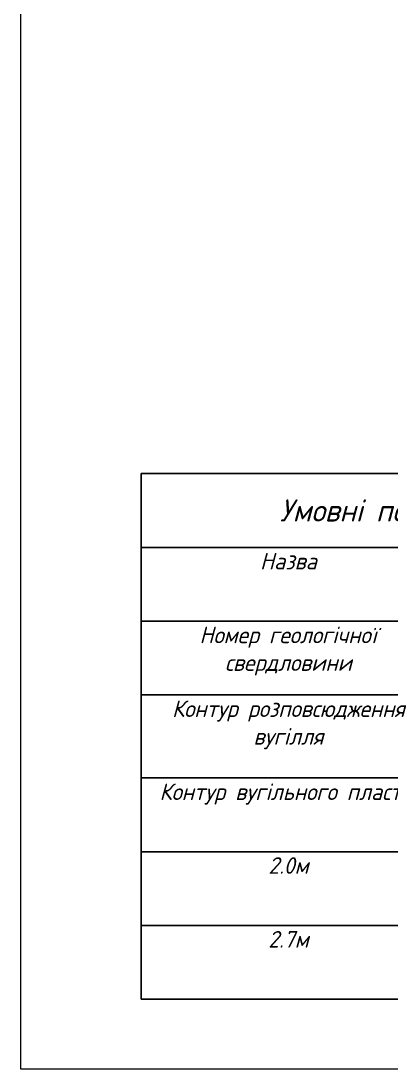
# Model space of a CAD drawing. Header units: millimetres. Extents: x -994 to -400, y 519 to 1360.
# Drawn here: x -993.9 to -893.5, y 518.8 to 803 of the extents above; entities that cross this region are included whole.
import ezdxf

# ---------------------------------------------------------------- set-up
doc = ezdxf.new("R2010")
doc.units = ezdxf.units.MM
doc.linetypes.add('K5LT_THIN', pattern=[0])
doc.styles.add('GOST-2.304_Type-B_italic', font='GOST Common Italic.ttf')
doc.styles.add('KTEXTSTYLE', font='GOST_AU.SHX', dxfattribs={"width": 0.96, "height": 5})

# ---------------------------------------------------------------- blocks, each defined once
blk = doc.blocks.new('*T21')
at = {"color": 0, "linetype": 'ByBlock', "lineweight": -2, "transparency": 16777216}
for p, q in [((0, 0), (143.5, 0)), ((0, 0), (0, -142.52)), ((143.5, 0), (143.5, -142.52)), ((0, -20), (143.5, -20)), ((80, -20), (80, -142.52)), ((0, -40), (143.5, -40)), ((0, -60), (143.5, -60)), ((0, -82.52), (143.5, -82.52)), ((0, -102.52), (143.5, -102.52)), ((0, -122.52), (143.5, -122.52)), ((0, -142.52), (143.5, -142.52))]:
    blk.add_line(p, q, dxfattribs=at)
at = {"color": 0, "transparency": 16777216, "style": 'GOST-2.304_Type-B_italic'}
for s, insert, char_height, width, attachment_point in [('{\\fGOST Common|b0|i1|c204|p34;Умовні позначення:}', (71.75, -10), 6, 140.5, 5), ('{\\fGOST Common|b0|i1|c204|p34;Назва}', (40, -21.5), 4.5, 77, 2), ('{\\fGOST Common|b0|i1|c204|p34;графічне позначення}', (111.75, -21.5), 4.5, 60.5, 2), ('{\\fGOST Common|b0|i1|c204|p34;Номер геологічної свердловини}', (40, -41.5), 4.5, 77, 2), ('{\\fGOST Common|b0|i1|c204|p34;Контур розповсюдження вугілля}', (40, -61.5), 4.5, 77, 2), ('{\\fGOST Common|b0|i1|c204|p34;Контур вугільного пласта:}', (40, -84.02), 4.5, 77, 2), ('{\\fGOST Common|b0|i1|c204|p34;2.0м}', (40, -104.02), 4.5, 77, 2), ('{\\fGOST Common|b0|i1|c204|p34;2.7м}', (40, -124.02), 4.5, 77, 2)]:
    blk.add_mtext(s, dxfattribs=dict(at, insert=insert, char_height=char_height, width=width, attachment_point=attachment_point))

msp = doc.modelspace()

# ---------------------------------------------------------------- linework, layer by layer
at = {"color": 7, "linetype": 'K5LT_THIN', "lineweight": 18}
for p, q in [((-993.95, 518.84), (-993.95, 1359.84)), ((-399.95, 518.84), (-993.95, 518.84))]:
    msp.add_line(p, q, dxfattribs=at)

# ---------------------------------------------------------------- block references
msp.add_blockref('*T21', (-961.37, 680.28))

# ---------------------------------------------------------------- texts
at = {"color": 7, "insert": (-985.18, 715.35), "char_height": 2.5, "attachment_point": 1, "rotation": 90, "style": 'KTEXTSTYLE'}
msp.add_mtext('\\H3.5;\\W0.965;\\Q15;\\Q15; ', dxfattribs=at)

doc.saveas('drawing.dxf')
